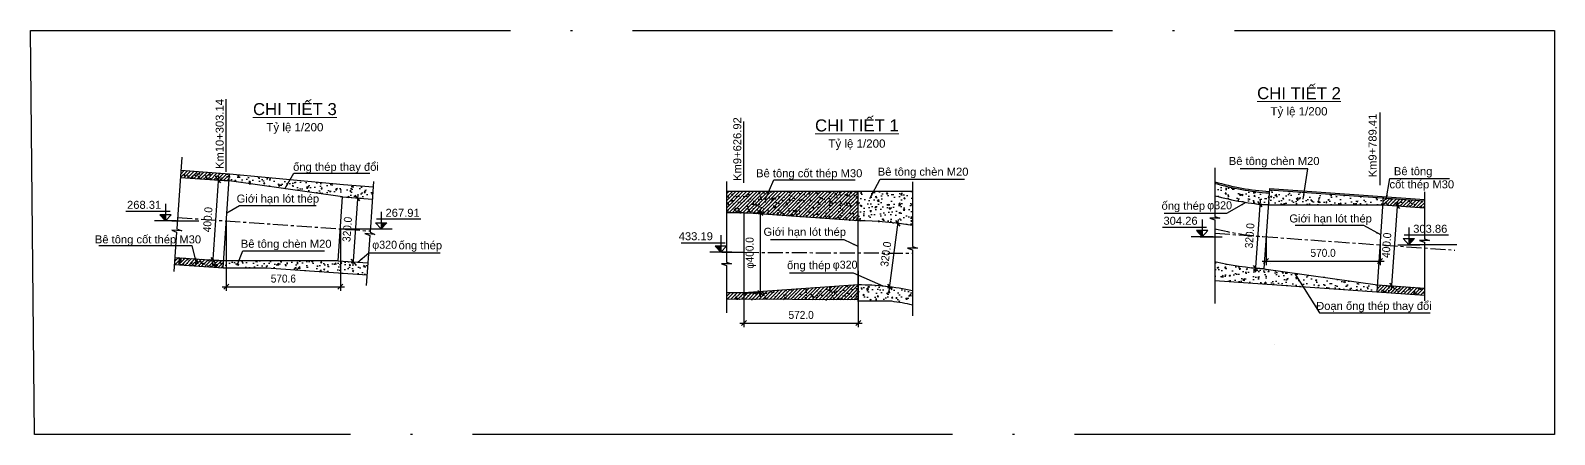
# Model space of a CAD drawing. Header units: inches. Extents: x 444671 to 463716, y 1783086 to 1794968.
# Drawn here: x 456090.6 to 456166.8, y 1786090.2 to 1786110.4 of the extents above; entities that cross this region are included whole.
import ezdxf
from ezdxf.enums import TextEntityAlignment as Align

# ---------------------------------------------------------------- set-up
doc = ezdxf.new("R2010")
doc.units = ezdxf.units.IN
doc.header["$MEASUREMENT"] = 0
for name, pattern in [('ACAD_ISO04W100', [30, 24, -3, 0, -3]), ('CENTER', [2, 1.25, -0.25, 0.25, -0.25]), ('DASHED2', [9.525, 6.35, -3.175]), ('HIDDEN', [0.375, 0.25, -0.125]), ('HIDDEN2', [0.1875, 0.125, -0.0625])]:
    doc.linetypes.add(name, pattern=pattern)
for name, color, linetype in [('cam CTrinh', 2, 'Continuous'), ('Cam hacth', 9, 'Continuous'), ('Cam KT', 140, 'Continuous'), ('CONGTRINH', 2, 'Continuous'), ('hatch', 8, 'Continuous'), ('HPhu', 4, 'Continuous'), ('KHUAT', 8, 'DASHED2'), ('Khung_bang', 140, 'Continuous'), ('netcat', 140, 'Continuous'), ('Text', 3, 'Continuous'), ('Tim', 1, 'ACAD_ISO04W100'), ('Tim tuyen', 1, 'Continuous')]:
    doc.layers.add(name, color=color, linetype=linetype)
doc.layers.add('Camtext', color=3, linetype='Continuous', lineweight=5)
doc.styles.add('200', font='', dxfattribs={"width": 0.9, "height": 0.4})
doc.styles.add('style2', font='arial.ttf', dxfattribs={"height": 0.022})
doc.styles.add('VnariaH', font='')
doc.styles.add('VNARIAL', font='')
doc.styles.get('200').set_extended_font_data('.VnArial')
doc.styles.get('VnariaH').set_extended_font_data('.VnArialH')
doc.styles.get('VNARIAL').set_extended_font_data('.VnArial')
doc.linetypes.add('DB1A', pattern='A,0.8,["Y",Standard,S=0.18,R=180,X=0.15,Y=0.18],-0.14', length=0.94)
doc.linetypes.add('NEN_DA1', pattern='A,1.5,-0.15,["Y",Standard,S=0.2,R=0,X=-0.15,Y=-0.2],-0.005', length=1.655)
doc.linetypes.add('NENDA', pattern='A,1,-0.04,["Y",Standard,S=0.2,R=-0.02,X=-0.04,Y=-0.2],-0.1', length=1.14)
doc.dimstyles.new('D200', dxfattribs={"dimtxt": 1, "dimasz": 0.25, "dimexe": 0.2, "dimexo": 0, "dimgap": 0.2, "dimtad": 1, "dimdec": 1, "dimlfac": 100, "dimzin": 1, "dimdsep": 46, "dimtxsty": '200', "dimblk": 'OBLIQUE', "dimcen": 0.25, "dimdle": 0.2, "dimclrd": 140, "dimclre": 140, "dimclrt": 3, "dimadec": 0, "dimazin": 0, "dimtfac": 1, "dimtdec": 1, "dimtix": 1, "dimtmove": 2, "dimatfit": 3, "dimfxl": 0, "dimtolj": 1, "dimtzin": 0, "dimarcsym": 0})
pattern_1 = [(50, (446792.4938, 1787099.33583), (0.717260183, -0.062752135), [0.075, -0.825]), (355, (446792.4938, 1787099.3358), (-0.138751334, 0.752192134), [0.06, -0.66]), (100.4514, (446792.5536, 1787099.3306), (0.57850938, 0.68943954), [0.06374019, -0.70114211]), (46.1842, (446792.4938, 1787099.5358), (1.06724105, -0.165519014), [0.1125, -1.2375]), (96.6356, (446792.5827, 1787099.522), (0.9346627, 0.97411787), [0.09561029, -1.051713]), (351.1842, (446792.4938, 1787099.5358), (0.93466195, 0.9741186), [0.09, -0.99]), (21, (446792.5938, 1787099.48583), (0.596907052, -0.40261889), [0.075, -0.825]), (326, (446792.5938, 1787099.4858), (0.24331533, 0.725150045), [0.06, -0.66]), (71.4514, (446792.64355, 1787099.4523), (0.84022263, 0.322530497), [0.06374019, -0.70114211]), (37.5, (446792.4938, 1787099.33583), (0.012159855, 0.332893854), [0, -0.652, 0, -0.67, 0, -0.6625]), (7.5, (446792.4938, 1787099.33583), (0.263069537, 0.394411712), [0, -0.382, 0, -0.637, 0, -0.2525]), (327.5, (446792.2708, 1787099.33583), (0.533822436, -0.022554872), [0, -0.25, 0, -0.78, 0, -1.035]), (317.5, (446792.1708, 1787099.33583), (0.58318617, 0.100104982), [0, -0.325, 0, -0.518, 0, -0.735])]
pattern_2 = [(45, (446792.49381, 1787099.33583), (-0.0883883476, 0.0883883476), [])]

# ---------------------------------------------------------------- blocks, each defined once
blk = doc.blocks.new('_Oblique')
at = {"color": 0, "linetype": 'ByBlock', "lineweight": -2}
blk.add_line((-0.5, -0.5), (0.5, 0.5), dxfattribs=at)
blk = doc.blocks.new('*D89')
at = {"layer": 'Defpoints', "color": 0, "transparency": 16777216}
for p in [(456100.367, 1786100.924), (456106.074, 1786100.525), (456106.074, 1786097.635)]:
    blk.add_point(p, dxfattribs=at)
at = {"layer": 'Tim', "color": 140, "lineweight": -2, "transparency": 16777216}
for p, q in [((456100.367, 1786100.924), (456100.367, 1786097.435)), ((456106.074, 1786100.525), (456106.074, 1786097.435)), ((456100.167, 1786097.635), (456106.274, 1786097.635))]:
    blk.add_line(p, q, dxfattribs=at)
at = {"layer": 'Tim', "color": 140, "lineweight": -2, "transparency": 16777216, "xscale": 0.25, "yscale": 0.25, "zscale": 0.25, "rotation": 180}
blk.add_blockref('_Oblique', (456100.367, 1786097.635), dxfattribs=at)
at = {"layer": 'Tim', "color": 140, "lineweight": -2, "transparency": 16777216, "xscale": 0.25, "yscale": 0.25, "zscale": 0.25}
blk.add_blockref('_Oblique', (456106.074, 1786097.635), dxfattribs=at)
at = {"layer": 'Tim', "color": 3, "transparency": 16777216, "insert": (456103.221, 1786098.039), "char_height": 0.4, "attachment_point": 5, "style": '200'}
blk.add_mtext('\\A1;570.6', dxfattribs=at)
blk = doc.blocks.new('*D90')
at = {"layer": 'Defpoints', "color": 0, "transparency": 16777216}
for p in [(456106.185, 1786102.121), (456105.962, 1786098.929), (456106.705, 1786098.877)]:
    blk.add_point(p, dxfattribs=at)
at = {"layer": 'Tim', "color": 140, "lineweight": -2, "transparency": 16777216}
for p, q in [((456106.185, 1786102.121), (456107.128, 1786102.055)), ((456106.943, 1786102.268), (456106.691, 1786098.677)), ((456105.962, 1786098.929), (456106.905, 1786098.863))]:
    blk.add_line(p, q, dxfattribs=at)
at = {"layer": 'Tim', "color": 140, "lineweight": -2, "transparency": 16777216, "xscale": 0.25, "yscale": 0.25, "zscale": 0.25}
for p, rotation in [((456106.929, 1786102.069), 85.99582706049664), ((456106.705, 1786098.877), 265.9958270604967)]:
    blk.add_blockref('_Oblique', p, dxfattribs=dict(at, rotation=rotation))
at = {"layer": 'Tim', "color": 3, "transparency": 16777216, "insert": (456106.414, 1786100.501), "char_height": 0.4, "attachment_point": 5, "rotation": 85.99583, "style": '200'}
blk.add_mtext('\\A1;320.0', dxfattribs=at)
blk = doc.blocks.new('*D91')
at = {"layer": 'Defpoints', "color": 0, "transparency": 16777216}
for p in [(456099.982, 1786102.956), (456100.507, 1786102.919), (456100.228, 1786098.929)]:
    blk.add_point(p, dxfattribs=at)
at = {"layer": 'Tim', "color": 140, "lineweight": -2, "transparency": 16777216}
for p, q in [((456099.689, 1786098.766), (456099.996, 1786103.156)), ((456100.507, 1786102.919), (456099.783, 1786102.97)), ((456100.228, 1786098.929), (456099.503, 1786098.98))]:
    blk.add_line(p, q, dxfattribs=at)
at = {"layer": 'Tim', "color": 140, "lineweight": -2, "transparency": 16777216, "xscale": 0.25, "yscale": 0.25, "zscale": 0.25}
for p, rotation in [((456099.982, 1786102.956), 85.99582706008907), ((456099.703, 1786098.966), 265.9958270600891)]:
    blk.add_blockref('_Oblique', p, dxfattribs=dict(at, rotation=rotation))
at = {"layer": 'Tim', "color": 3, "transparency": 16777216, "insert": (456099.439, 1786100.989), "char_height": 0.4, "attachment_point": 5, "rotation": 85.99583, "style": '200'}
blk.add_mtext('\\A1;400.0', dxfattribs=at)
blk = doc.blocks.new('*D92')
at = {"layer": 'Defpoints', "color": 0, "transparency": 16777216}
for p in [(456126.248, 1786101.326), (456126.248, 1786097.326), (456127.063, 1786097.326)]:
    blk.add_point(p, dxfattribs=at)
at = {"layer": 'Tim', "color": 140, "lineweight": -2, "transparency": 16777216}
for p, q in [((456126.248, 1786101.326), (456127.263, 1786101.326)), ((456127.063, 1786101.526), (456127.063, 1786097.126)), ((456126.248, 1786097.326), (456127.263, 1786097.326))]:
    blk.add_line(p, q, dxfattribs=at)
at = {"layer": 'Tim', "color": 140, "lineweight": -2, "transparency": 16777216, "xscale": 0.25, "yscale": 0.25, "zscale": 0.25}
for p, rotation in [((456127.063, 1786101.326), 90), ((456127.063, 1786097.326), 270)]:
    blk.add_blockref('_Oblique', p, dxfattribs=dict(at, rotation=rotation))
at = {"layer": 'Tim', "color": 3, "transparency": 16777216, "insert": (456126.594, 1786099.326), "char_height": 0.4, "attachment_point": 5, "rotation": 90, "style": '200'}
blk.add_mtext('\\A1;{\\fSymbol|b0|i0|c2|p18;f}400.0', dxfattribs=at)
blk = doc.blocks.new('*D93')
at = {"layer": 'Defpoints', "color": 0, "transparency": 16777216}
for p in [(456131.968, 1786098.421), (456126.248, 1786097.326), (456131.968, 1786095.818)]:
    blk.add_point(p, dxfattribs=at)
at = {"layer": 'Tim', "color": 140, "lineweight": -2, "transparency": 16777216}
for p, q in [((456131.968, 1786098.421), (456131.968, 1786095.618)), ((456126.248, 1786097.326), (456126.248, 1786095.618)), ((456126.048, 1786095.818), (456132.168, 1786095.818))]:
    blk.add_line(p, q, dxfattribs=at)
at = {"layer": 'Tim', "color": 140, "lineweight": -2, "transparency": 16777216, "xscale": 0.25, "yscale": 0.25, "zscale": 0.25, "rotation": 180}
blk.add_blockref('_Oblique', (456126.248, 1786095.818), dxfattribs=at)
at = {"layer": 'Tim', "color": 140, "lineweight": -2, "transparency": 16777216, "xscale": 0.25, "yscale": 0.25, "zscale": 0.25}
blk.add_blockref('_Oblique', (456131.968, 1786095.818), dxfattribs=at)
at = {"layer": 'Tim', "color": 3, "transparency": 16777216, "insert": (456129.108, 1786096.222), "char_height": 0.4, "attachment_point": 5, "style": '200'}
blk.add_mtext('\\A1;572.0', dxfattribs=at)
blk = doc.blocks.new('*D94')
at = {"layer": 'Defpoints', "color": 140, "lineweight": -2, "transparency": 16777216}
for p, q in [((456152.065, 1786101.952), (456151.813, 1786098.361)), ((456152.463, 1786101.724), (456151.851, 1786101.767)), ((456152.238, 1786098.532), (456151.627, 1786098.575))]:
    blk.add_line(p, q, dxfattribs=at)
at = {"layer": 'Defpoints', "color": 0, "transparency": 16777216}
for p in [(456152.463, 1786101.724), (456151.827, 1786098.561), (456152.238, 1786098.532)]:
    blk.add_point(p, dxfattribs=at)
at = {"layer": 'Defpoints', "color": 140, "lineweight": -2, "transparency": 16777216, "xscale": 0.25, "yscale": 0.25, "zscale": 0.25}
for p, rotation in [((456152.051, 1786101.753), 85.97961933521627), ((456151.827, 1786098.561), 265.9796193352163)]:
    blk.add_blockref('_Oblique', p, dxfattribs=dict(at, rotation=rotation))
at = {"layer": 'Defpoints', "color": 3, "transparency": 16777216, "insert": (456151.535, 1786100.185), "char_height": 0.4, "attachment_point": 5, "rotation": 85.97962, "style": '200'}
blk.add_mtext('\\A1;320.0', dxfattribs=at)
blk = doc.blocks.new('*D95')
at = {"layer": 'Defpoints', "color": 140, "lineweight": -2, "transparency": 16777216}
for p, q in [((456158.201, 1786101.723), (456159.122, 1786101.659)), ((456158.629, 1786097.483), (456158.937, 1786101.872)), ((456157.921, 1786097.733), (456158.843, 1786097.669))]:
    blk.add_line(p, q, dxfattribs=at)
at = {"layer": 'Defpoints', "color": 0, "transparency": 16777216}
for p in [(456158.201, 1786101.723), (456158.923, 1786101.673), (456157.921, 1786097.733)]:
    blk.add_point(p, dxfattribs=at)
at = {"layer": 'Defpoints', "color": 140, "lineweight": -2, "transparency": 16777216, "xscale": 0.25, "yscale": 0.25, "zscale": 0.25}
for p, rotation in [((456158.923, 1786101.673), 85.99582707053557), ((456158.643, 1786097.683), 265.9958270705356)]:
    blk.add_blockref('_Oblique', p, dxfattribs=dict(at, rotation=rotation))
at = {"layer": 'Defpoints', "color": 3, "transparency": 16777216, "insert": (456158.38, 1786099.706), "char_height": 0.4, "attachment_point": 5, "rotation": 85.99583, "style": '200'}
blk.add_mtext('\\A1;400.0', dxfattribs=at)
blk = doc.blocks.new('*D96')
at = {"layer": 'Defpoints', "color": 140, "lineweight": -2, "transparency": 16777216}
for p, q in [((456152.357, 1786100.128), (456152.357, 1786098.72)), ((456158.057, 1786099.764), (456158.057, 1786098.72)), ((456152.157, 1786098.92), (456158.257, 1786098.92))]:
    blk.add_line(p, q, dxfattribs=at)
at = {"layer": 'Defpoints', "color": 0, "transparency": 16777216}
for p in [(456152.357, 1786100.128), (456158.057, 1786099.764), (456158.057, 1786098.92)]:
    blk.add_point(p, dxfattribs=at)
at = {"layer": 'Defpoints', "color": 140, "lineweight": -2, "transparency": 16777216, "xscale": 0.25, "yscale": 0.25, "zscale": 0.25, "rotation": 180}
blk.add_blockref('_Oblique', (456152.357, 1786098.92), dxfattribs=at)
at = {"layer": 'Defpoints', "color": 140, "lineweight": -2, "transparency": 16777216, "xscale": 0.25, "yscale": 0.25, "zscale": 0.25}
blk.add_blockref('_Oblique', (456158.057, 1786098.92), dxfattribs=at)
at = {"layer": 'Defpoints', "color": 3, "transparency": 16777216, "insert": (456155.207, 1786099.324), "char_height": 0.4, "attachment_point": 5, "style": '200'}
blk.add_mtext('\\A1;570.0', dxfattribs=at)
blk = doc.blocks.new('CD2')
at = {"layer": 'Khung_bang'}
blk.add_hatch(color=256, dxfattribs=at).paths.add_polyline_path([(0, 1.4), (0, 0), (1.28, 1.4)])
at = {"layer": 'Khung_bang', "ltscale": 29}
for p, q in [((0, 3.9), (0, 0)), ((9, 2.18), (-1, 2.18))]:
    blk.add_line(p, q, dxfattribs=at)
at = {"layer": 'Khung_bang'}
blk.add_line((-2.5, 0), (2.5, 0), dxfattribs=at)
blk.add_lwpolyline([(0, 0), (-1.28, 1.4), (1.28, 1.4)], close=True, dxfattribs=at)
blk = doc.blocks.new('*D97')
at = {"layer": 'Cam KT', "color": 140, "lineweight": -2, "transparency": 16777216}
for p, q in [((456133.512, 1786097.426), (456133.981, 1786100.995)), ((456134.056, 1786100.784), (456133.757, 1786100.823)), ((456133.639, 1786097.611), (456133.34, 1786097.65))]:
    blk.add_line(p, q, dxfattribs=at)
at = {"layer": 'Defpoints', "color": 0, "transparency": 16777216}
for p in [(456133.955, 1786100.797), (456134.056, 1786100.784), (456133.639, 1786097.611)]:
    blk.add_point(p, dxfattribs=at)
at = {"layer": 'Cam KT', "color": 140, "lineweight": -2, "transparency": 16777216, "xscale": 0.25, "yscale": 0.25, "zscale": 0.25}
for p, rotation in [((456133.955, 1786100.797), 82.51218819591152), ((456133.538, 1786097.624), 262.5121881959115)]:
    blk.add_blockref('_Oblique', p, dxfattribs=dict(at, rotation=rotation))
at = {"layer": 'Cam KT', "color": 3, "transparency": 16777216, "insert": (456133.346, 1786099.263), "char_height": 0.4, "attachment_point": 5, "rotation": 82.51219, "style": '200'}
blk.add_mtext('\\A1;320.0', dxfattribs=at)

msp = doc.modelspace()

# ---------------------------------------------------------------- hatches: boundary and pattern name
at = {"layer": 'Cam hacth', "linetype": 'ByBlock', "lineweight": 30}
h = msp.add_hatch(dxfattribs=at)
h.set_pattern_fill('ANSI31', color=256, style=0)
h.set_pattern_definition(pattern_2)
h.paths.add_polyline_path([(456098.099, 1786103.4388), (456098.0746, 1786103.0897), (456100.5071, 1786102.9194), (456100.5316, 1786103.2685)])
h.paths.add_polyline_path([(456097.7953, 1786099.0994), (456097.7708, 1786098.7503), (456100.2034, 1786098.58), (456100.2278, 1786098.9291)])
h = msp.add_hatch(dxfattribs=at)
h.set_pattern_fill('BETONG', color=256, scale=0.1, style=0)
h.set_pattern_definition(pattern_1)
h.paths.add_polyline_path([(456100.5316, 1786103.2685), (456098.099, 1786103.4388), (456098.0746, 1786103.0897), (456100.5071, 1786102.9194)])
h = msp.add_hatch(dxfattribs=at)
h.set_pattern_fill('BETONG', color=256, scale=0.1, style=0)
h.set_pattern_definition(pattern_1)
h.paths.add_polyline_path([(456107.714, 1786102.6154), (456106.2271, 1786102.7195), (456100.5316, 1786103.2685), (456100.5071, 1786102.9194), (456106.1852, 1786102.1209), (456107.6721, 1786102.0169)])
h.paths.add_polyline_path([(456107.4487, 1786098.8247), (456105.9618, 1786098.9287), (456100.2278, 1786098.9291), (456100.2034, 1786098.58), (456100.2278, 1786098.5783), (456102.3759, 1786098.5783), (456107.4068, 1786098.2261)])
h = msp.add_hatch(dxfattribs=at)
h.set_pattern_fill('BETONG', color=256, scale=0.1, style=0)
h.set_pattern_definition(pattern_1)
h.paths.add_polyline_path([(456126.2454, 1786102.4052), (456125.3791, 1786102.4052), (456125.3791, 1786101.3257), (456126.2458, 1786101.3257)])
h.paths.add_polyline_path([(456125.3791, 1786097.3258), (456125.3791, 1786097.0081), (456126.2477, 1786097.0037), (456126.2476, 1786097.3258)])
h = msp.add_hatch(dxfattribs=at)
h.set_pattern_fill('ANSI31', color=256, style=0)
h.set_pattern_definition(pattern_2)
h.paths.add_polyline_path([(456126.2454, 1786102.4052), (456125.3791, 1786102.4052), (456125.3791, 1786101.3257), (456126.2458, 1786101.3257)])
h.paths.add_polyline_path([(456126.2476, 1786097.3258), (456125.3791, 1786097.3258), (456125.3791, 1786097.0081), (456126.2477, 1786097.0037)])
h = msp.add_hatch(dxfattribs=at)
h.set_pattern_fill('ANSI31', color=256, style=0)
h.set_pattern_definition(pattern_2)
h.paths.add_polyline_path([(456128.2863, 1786102.4052), (456126.2476, 1786102.4052), (456126.2476, 1786101.3257), (456128.2863, 1786101.1831)])
h.paths.add_polyline_path([(456128.2863, 1786097.4683), (456126.2476, 1786097.3258), (456126.2476, 1786097.0037), (456128.2863, 1786096.9936)])
h = msp.add_hatch(dxfattribs=at)
h.set_pattern_fill('BETONG', color=256, scale=0.1, style=0)
h.set_pattern_definition(pattern_1)
h.paths.add_polyline_path([(456128.2863, 1786102.4052), (456126.2476, 1786102.4052), (456126.2476, 1786101.3257), (456128.2863, 1786101.1831)])
h.paths.add_polyline_path([(456128.2863, 1786097.4683), (456126.2476, 1786097.3258), (456126.2476, 1786097.0037), (456128.2863, 1786096.9936)])
h = msp.add_hatch(dxfattribs=at)
h.set_pattern_fill('BETONG', color=256, scale=0.1, style=0)
h.set_pattern_definition(pattern_1)
h.paths.add_polyline_path([(456131.9676, 1786102.4052), (456128.2863, 1786102.4052), (456128.2863, 1786101.1831), (456131.9676, 1786100.9257)])
h.paths.add_polyline_path([(456131.9676, 1786097.7251, 0.0001496), (456131.9596, 1786097.7252), (456128.2863, 1786097.4683), (456128.2863, 1786096.9936), (456131.9676, 1786096.9751)])
h.paths.add_polyline_path([(456135.6478, 1786101.8212), (456136.3423, 1786101.8212), (456136.3423, 1786101.4974), (456135.6478, 1786101.4974)], flags=9)
edge = h.paths.add_edge_path()
edge.add_line((456134.6777, 1786100.6901), (456134.6777, 1786102.4052))
edge.add_line((456134.6777, 1786102.4052), (456131.9676, 1786102.4052))
edge.add_line((456131.9676, 1786102.4052), (456131.9676, 1786100.9257))
edge.add_line((456131.9676, 1786100.9257), (456131.9756, 1786100.9252))
edge.add_arc((456131.8926, 1786084.3254), 16.6, 80.341458, 89.713523, ccw=False)
h = msp.add_hatch(dxfattribs=at)
h.set_pattern_fill('ANSI31', color=256, style=0)
h.set_pattern_definition(pattern_2)
h.paths.add_polyline_path([(456131.9676, 1786102.4052), (456128.2863, 1786102.4052), (456128.2863, 1786101.1831), (456131.9676, 1786100.9257)])
h.paths.add_polyline_path([(456131.9676, 1786097.7251, 0.0001496), (456131.9596, 1786097.7252), (456128.2863, 1786097.4683), (456128.2863, 1786096.9936), (456131.9558, 1786096.9752), (456131.9561, 1786096.9052), (456131.9676, 1786096.9052)])
h = msp.add_hatch(dxfattribs=at)
h.set_pattern_fill('BETONG', color=256, scale=0.1, style=0)
h.set_pattern_definition(pattern_1)
h.paths.add_polyline_path([(456152.5038, 1786102.3226, -0.0538774), (456149.7967, 1786102.8093), (456149.7967, 1786102.1851, 0.0506055), (456152.4626, 1786101.724)])
h = msp.add_hatch(dxfattribs=at)
h.set_pattern_fill('BETONG', color=256, scale=0.1, style=0)
h.set_pattern_definition(pattern_1)
h.paths.add_polyline_path([(456158.1871, 1786101.7233), (456158.2104, 1786102.0735), (456152.5141, 1786102.4722), (456152.4626, 1786101.724), (456152.4664, 1786101.7237)])
h = msp.add_hatch(dxfattribs=at)
h.set_pattern_fill('BETONG', color=256, scale=0.1, style=0)
h.set_pattern_definition(pattern_1)
h.paths.add_polyline_path([(456160.2684, 1786101.9294), (456158.2104, 1786102.0735), (456158.1872, 1786101.7242), (456160.2684, 1786101.5785)])
h.paths.add_polyline_path([(456160.2684, 1786097.5688), (456157.9213, 1786097.733), (456157.8981, 1786097.3838), (456160.2684, 1786097.2179)])
h = msp.add_hatch(dxfattribs=at)
h.set_pattern_fill('BETONG', color=256, scale=0.08, style=0)
h.set_pattern_definition([(50, (455598.33645, 1785998.1232), (0.57380815, -0.0502017), [0.06, -0.66]), (355, (455598.33645, 1785998.1232), (-0.1110011, 0.6017537), [0.048, -0.528]), (100.4514, (455598.38426, 1785998.119), (0.4628075, 0.55155163), [0.05099215, -0.5609137]), (46.1842, (455598.33645, 1785998.2832), (0.8537928, -0.1324152), [0.09, -0.99]), (96.6356, (455598.4076, 1785998.2722), (0.7477302, 0.7792943), [0.0764882, -0.8413704]), (351.1842, (455598.33645, 1785998.2832), (0.7477296, 0.7792949), [0.072, -0.792]), (21, (455598.41645, 1785998.2432), (0.47752564, -0.3220951), [0.06, -0.66]), (326, (455598.41645, 1785998.2432), (0.19465227, 0.58012004), [0.048, -0.528]), (71.4514, (455598.45624, 1785998.21637), (0.6721781, 0.2580244), [0.05099215, -0.5609137]), (37.5, (455598.33645, 1785998.1232), (0.009727884, 0.26631508), [0, -0.5216, 0, -0.536, 0, -0.53]), (7.5, (455598.33645, 1785998.1232), (0.21045563, 0.31552937), [0, -0.3056, 0, -0.5096, 0, -0.202]), (327.5, (455598.15805, 1785998.1232), (0.42705795, -0.0180439), [0, -0.2, 0, -0.624, 0, -0.828]), (317.5, (455598.07805, 1785998.1232), (0.46654894, 0.08008399), [0, -0.26, 0, -0.4144, 0, -0.588])])
h.paths.add_polyline_path([(456100.2278, 1786098.9291), (456097.7953, 1786099.0994), (456097.7708, 1786098.7503), (456100.2034, 1786098.58)])
h = msp.add_hatch(dxfattribs=at)
h.set_pattern_fill('BETONG', color=256, scale=0.1, style=0)
h.set_pattern_definition(pattern_1)
edge = h.paths.add_edge_path()
edge.add_line((456149.7967, 1786098.8873), (456149.7967, 1786097.9509))
edge.add_line((456149.7967, 1786097.9509), (456157.8981, 1786097.3838))
edge.add_line((456157.8981, 1786097.3838), (456157.9213, 1786097.733))
edge.add_line((456157.9213, 1786097.733), (456152.243, 1786098.5315))
edge.add_arc((456153.4021, 1786115.091), 16.6, 257.45571, 265.995827, ccw=False)
h = msp.add_hatch(dxfattribs=at)
h.set_pattern_fill('BETONG', color=256, scale=0.1, style=0)
h.set_pattern_definition(pattern_1)
edge = h.paths.add_edge_path()
edge.add_line((456134.6777, 1786096.7162), (456134.6777, 1786097.4327))
edge.add_arc((456131.8926, 1786084.3254), 13.4, 78.00408, 89.679234)
edge.add_line((456131.9676, 1786097.7251), (456131.9676, 1786096.9052))
edge.add_line((456131.9676, 1786096.9052), (456133.6354, 1786096.9052))
edge.add_arc((456131.8926, 1786084.3254), 12.7, 77.332202, 82.112239, ccw=False)
at = {"layer": 'hatch'}
h = msp.add_hatch(dxfattribs=at)
h.set_pattern_fill('ANSI31', color=256, style=0)
h.set_pattern_definition([(45, (446292.49381, 1787114.48453), (-0.0883883476, 0.0883883476), [])])
h.paths.add_polyline_path([(456160.2684, 1786101.9294), (456158.2104, 1786102.0735), (456158.1872, 1786101.7242), (456160.2684, 1786101.5785)])
h.paths.add_polyline_path([(456160.2684, 1786097.5688), (456157.9213, 1786097.733), (456157.8981, 1786097.3838), (456160.2684, 1786097.2179)])

# ---------------------------------------------------------------- linework, layer by layer
at = {"layer": 'cam CTrinh', "linetype": 'NEN_DA1'}
for p, q in [((456106.2271, 1786102.7195), (456100.5316, 1786103.2685)), ((456102.3759, 1786098.5783), (456107.4068, 1786098.2261))]:
    msp.add_line(p, q, dxfattribs=at)
at = {"layer": 'cam CTrinh', "ltscale": 10}
for p, q in [((456098.0746, 1786103.0897), (456100.5071, 1786102.9194)), ((456106.1852, 1786102.1209), (456100.5071, 1786102.9194)), ((456106.1852, 1786102.1209), (456107.6721, 1786102.0169)), ((456097.7953, 1786099.0994), (456100.2278, 1786098.9291)), ((456105.9618, 1786098.9287), (456100.2278, 1786098.9291)), ((456105.9618, 1786098.9287), (456107.4487, 1786098.8247))]:
    msp.add_line(p, q, dxfattribs=at)
at = {"layer": 'cam CTrinh', "linetype": 'DB1A'}
for p, q in [((456125.3791, 1786102.4052), (456134.6777, 1786102.4052)), ((456152.5189, 1786102.542), (456160.2684, 1786101.9996))]:
    msp.add_line(p, q, dxfattribs=at)
at = {"layer": 'cam CTrinh', "linetype": 'NENDA'}
msp.add_line((456149.7967, 1786097.9509), (456160.2684, 1786097.2179), dxfattribs=at)
at = {"layer": 'cam CTrinh', "linetype": 'NEN_DA1'}
for points in [[(456100.5316, 1786103.2685), (456098.099, 1786103.4388)], [(456097.7708, 1786098.7503), (456100.2278, 1786098.5783), (456102.3759, 1786098.5783)]]:
    msp.add_lwpolyline(points, dxfattribs=at)
at = {"layer": 'cam CTrinh', "linetype": 'NEN_DA1', "ltscale": 10}
msp.add_lwpolyline([(456107.714, 1786102.6154), (456106.2271, 1786102.7195)], dxfattribs=at)
at = {"layer": 'cam CTrinh', "ltscale": 10}
for points in [[(456126.2476, 1786101.3257), (456125.3791, 1786101.3257)], [(456131.9756, 1786100.9252), (456126.2476, 1786101.3257)], [(456126.2476, 1786097.3258), (456125.3791, 1786097.3258)], [(456131.9596, 1786097.7252), (456126.2476, 1786097.3258)]]:
    msp.add_lwpolyline(points, dxfattribs=at)
at = {"layer": 'cam CTrinh', "linetype": 'DB1A'}
msp.add_lwpolyline([(456134.6777, 1786096.7162, 0.0208599), (456133.6354, 1786096.9052), (456131.9561, 1786096.9052), (456131.9558, 1786096.9752), (456125.3791, 1786097.0081)], format="xyb", dxfattribs=at)
msp.add_arc((456153.4021, 1786115.091), 12.73, 253.547364, 265.995827, dxfattribs=at)
at = {"layer": 'cam CTrinh', "ltscale": 10}
for radius, start in [(16.6, 80.341458), (13.4, 78.00408)]:
    msp.add_arc((456131.8926, 1786084.3254), radius, start, 89.713523, dxfattribs=at)
at = {"layer": 'Cam KT'}
msp.add_line((456105.9618, 1786098.9287), (456106.1852, 1786102.1209), dxfattribs=at)
for points in [[(456100.2034, 1786098.58), (456100.5316, 1786103.2685)], [(456131.9676, 1786096.8918), (456131.9676, 1786102.4052)], [(456152.5189, 1786102.542), (456152.2429, 1786098.5315)], [(456158.2151, 1786102.1433), (456157.8981, 1786097.3838)], [(456097.638, 1786100.9243), (456099.0027, 1786100.9243)], [(456126.2476, 1786101.3257), (456126.2476, 1786097.0037)], [(456106.0735, 1786100.5248), (456108.0398, 1786100.5248)], [(456149.0525, 1786100.1276), (456150.1614, 1786100.1276)], [(456125.1387, 1786099.3538), (456126.2476, 1786099.3538)], [(456161.8849, 1786099.7286), (456159.487, 1786099.7286)]]:
    msp.add_lwpolyline(points, dxfattribs=at)
at = {"layer": 'CONGTRINH', "color": 3, "linetype": 'ByBlock', "lineweight": 30}
msp.add_line((456158.0566, 1786102.7094), (456158.0566, 1786106.3403), dxfattribs=at)
at = {"layer": 'CONGTRINH', "ltscale": 1.2}
for p, q in [((456152.4664, 1786101.7237), (456158.2007, 1786101.7233)), ((456158.2007, 1786101.7233), (456160.2684, 1786101.5785)), ((456152.2429, 1786098.5315), (456157.9213, 1786097.733)), ((456157.9213, 1786097.733), (456160.2684, 1786097.5688))]:
    msp.add_line(p, q, dxfattribs=at)
at = {"layer": 'CONGTRINH', "linetype": 'HIDDEN', "ltscale": 1.2}
for p, q in [((456152.7329, 1786101.9898), (456152.7331, 1786101.9897)), ((456152.5731, 1786098.7937), (456152.5733, 1786098.7937))]:
    msp.add_line(p, q, dxfattribs=at)
at = {"layer": 'CONGTRINH', "ltscale": 1.2}
for radius, start in [(13.4, 254.391571), (16.6, 257.45571)]:
    msp.add_arc((456153.4021, 1786115.091), radius, start, 265.995827, dxfattribs=at)
at = {"layer": 'KHUAT', "ltscale": 0.015}
msp.add_lwpolyline([(456152.779, 1786094.7449, -0.0000014), (456152.7789, 1786094.7449, -0.0000014)], format="xyb", dxfattribs=at)
at = {"layer": 'netcat', "linetype": 'ByBlock', "lineweight": 30}
for points in [[(456098.146, 1786104.1104), (456097.8949, 1786100.5234), (456098.1385, 1786100.4228), (456097.6397, 1786100.4577), (456097.8833, 1786100.3571), (456097.7463, 1786098.4003)], [(456149.7967, 1786103.5745), (456149.7967, 1786101.1512), (456150.0467, 1786101.0679), (456149.5467, 1786101.0679), (456149.7967, 1786100.9845), (456149.7967, 1786096.801)], [(456107.734, 1786102.9007), (456107.5557, 1786100.353), (456107.7992, 1786100.2524), (456107.3004, 1786100.2873), (456107.544, 1786100.1867), (456107.3692, 1786097.6897)], [(456125.3791, 1786102.89), (456125.3791, 1786098.8678), (456125.6291, 1786098.7844), (456125.1291, 1786098.7844), (456125.3791, 1786098.7011), (456125.3791, 1786096.3351)], [(456134.6777, 1786102.8745), (456134.6777, 1786099.6491), (456134.9277, 1786099.5658), (456134.4277, 1786099.5658), (456134.6777, 1786099.4824), (456134.6777, 1786096.1741)], [(456160.2684, 1786102.3713), (456160.2684, 1786100.0261), (456160.5184, 1786099.9428), (456160.0184, 1786099.9428), (456160.2684, 1786099.8594), (456160.2684, 1786096.9247)]]:
    msp.add_lwpolyline(points, dxfattribs=at)
at = {"layer": 'Text', "color": 3}
msp.add_line((456152.5141, 1786102.4722), (456160.2684, 1786101.9294), dxfattribs=at)
at = {"layer": 'Text'}
for points in [[(456100.3675, 1786103.3769), (456100.3675, 1786107.0073)], [(456126.2476, 1786102.8268), (456126.2476, 1786105.8875)]]:
    msp.add_lwpolyline(points, dxfattribs=at)
at = {"layer": 'Text', "color": 3}
msp.add_arc((456153.4021, 1786115.091), 12.8, 253.639874, 265.995827, dxfattribs=at)
at = {"layer": 'Tim'}
msp.add_lwpolyline([(456090.5771, 1786110.4421), (456166.7769, 1786110.4421), (456166.7769, 1786090.2472), (456090.7759, 1786090.2472)], close=True, dxfattribs=at)
at = {"layer": 'Tim tuyen', "linetype": 'CENTER', "ltscale": 0.6}
for p, q in [((456097.9144, 1786101.096), (456107.5604, 1786100.4208)), ((456149.7967, 1786100.3067), (456161.7919, 1786099.467))]:
    msp.add_line(p, q, dxfattribs=at)
msp.add_lwpolyline([(456126.2476, 1786099.3538), (456134.6777, 1786099.3116)], dxfattribs=at)
msp.add_arc((456153.4021, 1786115.091), 15, 256.092116, 265.995827, dxfattribs=at)

# ---------------------------------------------------------------- block references
at = {"layer": 'Text', "linetype": 'ByBlock', "yscale": 0.2205000000540167, "zscale": 0.2205}
for p, xscale in [((456097.3349, 1786100.9243), -0.220499999995809), ((456108.1052, 1786100.5248), 0.2205000000540167), ((456149.1547, 1786100.1276), -0.220499999995809), ((456125.0979, 1786099.3538), -0.220499999995809), ((456159.487, 1786099.7286), 0.2204999999376014)]:
    msp.add_blockref('CD2', p, dxfattribs=dict(at, xscale=xscale))

# ---------------------------------------------------------------- texts
at = {"layer": 'Camtext', "char_height": 0.6, "attachment_point": 5, "style": 'VnariaH'}
for s, insert in [('{\\LChi tiÕt 2\\P\\f.VnArial|b0|i0|c0|p34;\\H0.6875x;\\lTû lÖ 1/200}', (456154.0019, 1786106.8403, -0.018)), ('{\\LChi tiÕt 3\\P\\f.VnArial|b0|i0|c0|p34;\\H0.6875x;\\lTû lÖ 1/200}', (456103.797, 1786106.0457, -0.018)), ('{\\LChi tiÕt 1\\P\\f.VnArial|b0|i0|c0|p34;\\H0.6875x;\\lTû lÖ 1/200}', (456131.8989, 1786105.2282, -0.018))]:
    msp.add_mtext(s, dxfattribs=dict(at, insert=insert))
at = {"layer": 'Camtext', "linetype": 'HIDDEN2', "char_height": 0.22, "width": 1.423942, "style": 'style2'}
for insert, attachment_point in [((456149.3278, 1786101.9055), 1), ((456108.9055, 1786099.9337), 3), ((456130.6038, 1786098.9356), 1)]:
    msp.add_mtext(' {\\fSymbol|b0|i0|c2|p18;\\H1.818x;f320\\f.VnArial|b0|i0|c0|p34; }', dxfattribs=dict(at, insert=insert, attachment_point=attachment_point))
at = {"layer": 'Text', "color": 3, "linetype": 'ByBlock', "lineweight": 30, "style": 'VNARIAL'}
for s, p in [('Km10+303.14', (456100.2355, 1786103.5193)), ('Km9+626.92', (456126.1156, 1786102.9226))]:
    msp.add_text(s, height=0.4, rotation=90, dxfattribs=at).set_placement(p)
for s, p in [('èng thÐp thay ®æi ', (456103.7103, 1786103.4276)), ('Bª t«ng chÌn M20', (456150.4927, 1786103.7181)), ('Bª t«ng cèt thÐp M30', (456126.857, 1786103.1061)), ('Bª t«ng chÌn M20', (456132.9399, 1786103.1839)), ('Bª t«ng ', (456158.747, 1786103.2104)), ('cèt thÐp M30', (456158.5271, 1786102.5528)), ('Giíi h¹n lãt thÐp', (456100.8837, 1786101.8395)), ('èng thÐp ', (456147.1289, 1786101.4817)), ('Giíi h¹n lãt thÐp', (456153.5197, 1786100.8466)), ('Bª t«ng cèt thÐp M30', (456093.796, 1786099.8015)), ('Giíi h¹n lãt thÐp', (456127.2277, 1786100.1802)), ('Bª t«ng chÌn M20', (456101.0945, 1786099.5821)), ('èng thÐp ', (456108.9812, 1786099.506)), ('èng thÐp ', (456128.4049, 1786098.5118)), ('§o¹n èng thÐp thay ®æi ', (456154.8594, 1786096.4775))]:
    msp.add_text(s, height=0.4, dxfattribs=at).set_placement(p)
at = {"layer": 'Text', "linetype": 'ByBlock', "style": 'VNARIAL'}
for s, p in [('268.31', (456095.4045, 1786101.728)), ('267.91', (456108.3281, 1786101.3286)), ('304.26', (456147.2243, 1786100.9314)), ('433.19', (456122.9879, 1786100.1575)), ('303.86', (456159.7099, 1786100.5324))]:
    msp.add_text(s, height=0.4, dxfattribs=at).set_placement(p, align=Align.MIDDLE_LEFT)
at = {"layer": 'Text', "color": 3, "linetype": 'ByBlock', "lineweight": 30, "insert": (456157.68, 1786104.6913, -0.072), "char_height": 0.4, "attachment_point": 5, "rotation": 90, "style": 'VNARIAL'}
msp.add_mtext('Km9+789.41', dxfattribs=at)

# ---------------------------------------------------------------- dimensions: what is measured, and where the dimension line sits
at = {"layer": 'Cam KT'}
dim = msp.add_aligned_dim(p1=(456133.6388, 1786097.6111), p2=(456134.0558, 1786100.7838), distance=0.1015, dimstyle='D200', dxfattribs=at)
dim.commit()
dim.dimension.update_dxf_attribs({"geometry": '*D97', "text_midpoint": (456133.3457, 1786099.2634)})
at = {"layer": 'Defpoints'}
for p1, p2, distance, picture, middle in [((456152.4626, 1786101.7237), (456152.2383, 1786098.5318), -0.4127, '*D94', (456151.5354, 1786100.1851)), ((456157.9213, 1786097.733), (456158.2007, 1786101.7233), -0.7237, '*D95', (456158.3797, 1786099.7059))]:
    dim = msp.add_aligned_dim(p1=p1, p2=p2, distance=distance, dimstyle='D200', dxfattribs=at)
    dim.commit()
    dim.dimension.update_dxf_attribs({"geometry": picture, "text_midpoint": middle})
dim = msp.add_linear_dim(base=(456158.0566, 1786098.9201), p1=(456152.3567, 1786100.1276), p2=(456158.0566, 1786099.7636), dimstyle='D200', dxfattribs=at)
dim.commit()
dim.dimension.update_dxf_attribs({"geometry": '*D96', "text_midpoint": (456155.2066, 1786099.3243)})
at = {"layer": 'Tim'}
for p1, p2, distance, picture, middle in [((456100.2278, 1786098.9291), (456100.5071, 1786102.9194), 0.5263, '*D91', (456099.4392, 1786100.9892)), ((456106.1852, 1786102.1209), (456105.9618, 1786098.9287), 0.7453, '*D90', (456106.4136, 1786100.501))]:
    dim = msp.add_aligned_dim(p1=p1, p2=p2, distance=distance, dimstyle='D200', dxfattribs=at)
    dim.commit()
    dim.dimension.update_dxf_attribs({"geometry": picture, "text_midpoint": middle})
for base, p1, p2, picture, middle in [((456106.0735, 1786097.6347), (456100.3675, 1786100.9243), (456106.0735, 1786100.5248), '*D89', (456103.2205, 1786098.0389)), ((456131.9676, 1786095.818), (456126.2476, 1786097.3258), (456131.9676, 1786098.4215), '*D93', (456129.1076, 1786096.2222))]:
    dim = msp.add_linear_dim(base=base, p1=p1, p2=p2, dimstyle='D200', dxfattribs=at)
    dim.commit()
    dim.dimension.update_dxf_attribs({"geometry": picture, "text_midpoint": middle})
dim = msp.add_linear_dim(base=(456127.0629, 1786097.3258), p1=(456126.2476, 1786101.3257), p2=(456126.2476, 1786097.3258), angle=90, text='{\\fSymbol|b0|i0|c2|p18;f}<>', dimstyle='D200', dxfattribs=at)
dim.commit()
dim.dimension.update_dxf_attribs({"geometry": '*D92', "text_midpoint": (456126.5941, 1786099.3257)})

# ---------------------------------------------------------------- leaders
at = {"layer": 'HPhu'}
for points in [[(456103.2994, 1786102.5267), (456103.7362, 1786103.318), (456107.5388, 1786103.318)], [(456154.2146, 1786102.0131), (456154.4471, 1786103.5326), (456151.0669, 1786103.5326)], [(456127.3089, 1786101.9757), (456127.7457, 1786102.971), (456131.8112, 1786102.971)], [(456132.5504, 1786102.0416), (456133.0626, 1786103.0107), (456137.2735, 1786103.0107)], [(456158.3671, 1786101.9817), (456158.5399, 1786103.0475), (456161.5333, 1786103.0475)], [(456100.3952, 1786101.3208), (456101.0226, 1786101.6926), (456104.8653, 1786101.6926)], [(456151.3502, 1786101.849), (456150.3715, 1786101.2965), (456147.2672, 1786101.2965)], [(456158.0872, 1786100.2228), (456157.2495, 1786100.6887), (456153.8137, 1786100.6887)], [(456098.8847, 1786098.8263), (456098.6622, 1786099.677), (456093.9892, 1786099.676)], [(456100.9064, 1786098.7182), (456101.1973, 1786099.4338), (456105.2789, 1786099.4338)], [(456106.9402, 1786098.8603), (456107.5022, 1786099.3321), (456111.0526, 1786099.3321)], [(456131.9676, 1786099.6485), (456131.2608, 1786099.9743), (456127.5836, 1786099.9743)], [(456133.2161, 1786097.6598), (456131.7289, 1786098.3177), (456128.5251, 1786098.3177)], [(456153.7704, 1786098.3167), (456155.018, 1786096.3352), (456160.5575, 1786096.3352)]]:
    msp.add_leader(points, dimstyle='D200', dxfattribs=at)

doc.saveas('drawing.dxf')
